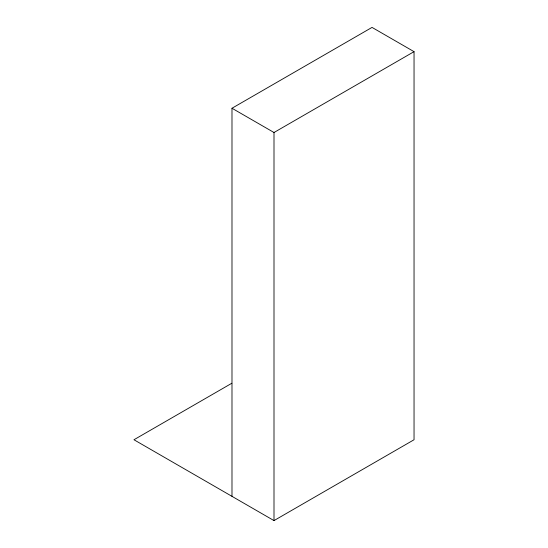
<?xml version="1.0" encoding="UTF-8"?>
<svg xmlns="http://www.w3.org/2000/svg" width="548" height="548" viewBox="0 0 548 548"><rect width="100%" height="100%" fill="white"/><g stroke="black" fill="none" stroke-linecap="round" stroke-linejoin="round"><path stroke-width="0.82" d="M231.989 496.344L231.989 108.251L372.03 27.4L414.041 51.656L414.041 439.749L274 520.6L133.959 439.749L231.825 383.251M231.989 108.251L274 132.506L414.041 51.656M274 132.506L274 520.6"/></g></svg>
